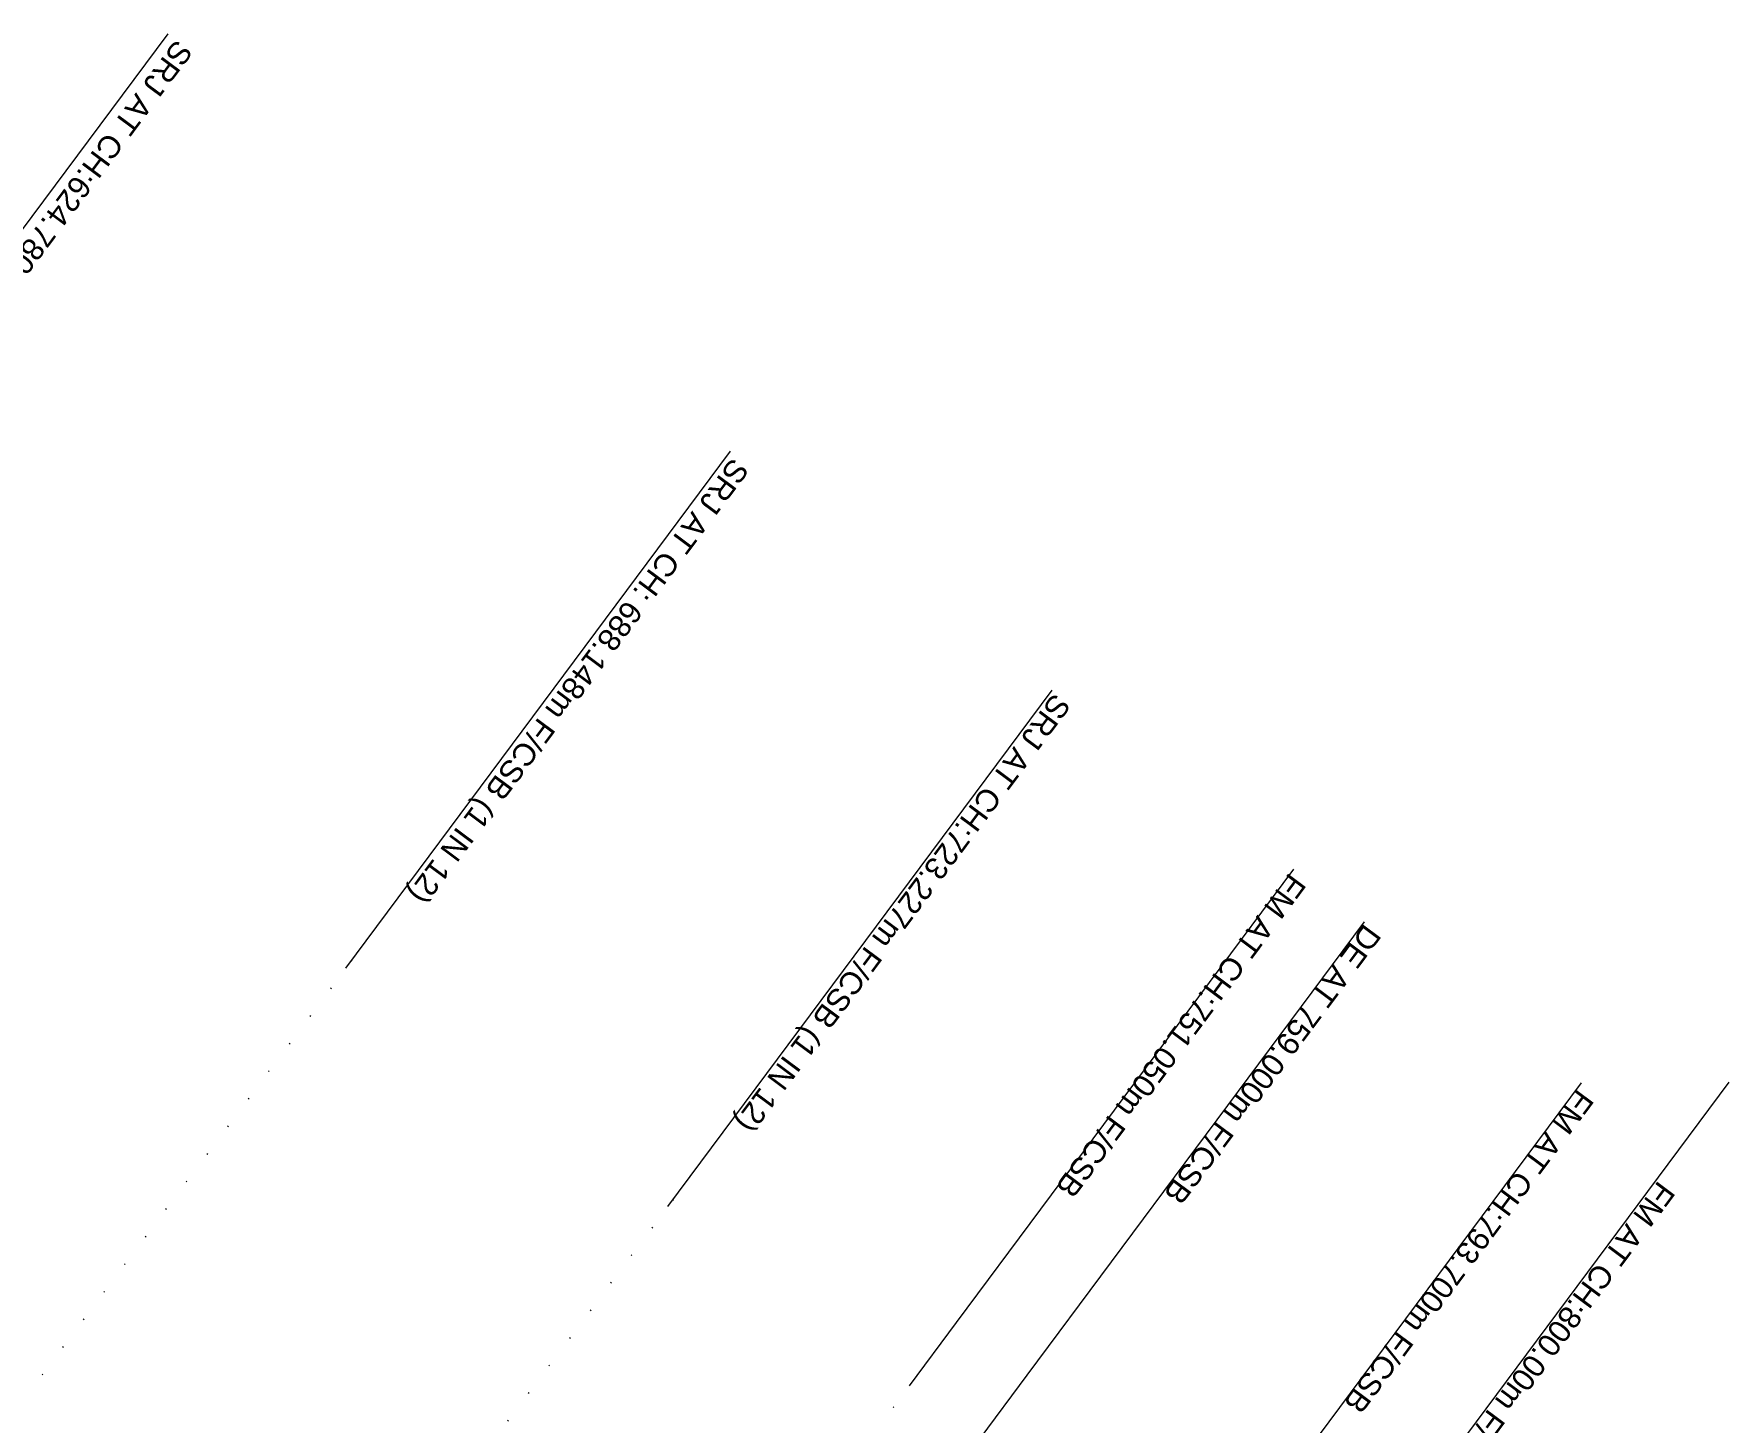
# Model space of a CAD drawing. Header units: metres. Extents: x 643874 to 646664, y 3378445 to 3380508.
# Drawn here: x 646071.5 to 646224.2, y 3378965.6 to 3379090.6 of the extents above; entities that cross this region are included whole.
import ezdxf

# ---------------------------------------------------------------- set-up
doc = ezdxf.new("R2010")
doc.units = ezdxf.units.M
doc.header["$MEASUREMENT"] = 0
doc.linetypes.add('ACAD_ISO07W100', pattern=[3, 0, -3])
doc.layers.add('DOTED LINE', color=7, linetype='ACAD_ISO07W100', lineweight=18)
doc.layers.add("SARAI BANJARA STN SRJ's", color=251, linetype='Continuous', lineweight=0)
doc.styles.add('Style-Arial', font='arial.ttf')

msp = doc.modelspace()

# ---------------------------------------------------------------- linework, layer by layer
at = {"layer": 'DOTED LINE', "linetype": 'ACAD_ISO07W100', "lineweight": 18}
for p, q in [((646100.1598, 3379007.1514), (646025.308, 3378906.9367)), ((646129.1098, 3378985.6118), (646054.2849, 3378885.4333)), ((646150.841, 3378969.4432), (646066.0097, 3378855.0638))]:
    msp.add_line(p, q, dxfattribs=at)
at = {"layer": "SARAI BANJARA STN SRJ's", "color": 0, "lineweight": 20, "flags": 128}
for points in [[(646048.9707, 3379044.0555), (646083.6192, 3379090.5906)], [(646099.6406, 3379006.4626), (646134.2828, 3379053.0024)], [(646128.6336, 3378984.9808), (646163.2606, 3379031.5001)], [(646150.3919, 3378968.8397), (646154.6231, 3378974.5407), (646154.6231, 3378974.5407), (646185.0064, 3379015.3683)], [(646156.7787, 3378964.1028), (646161.0099, 3378969.8037), (646161.0094, 3378969.803), (646191.3928, 3379010.6306)], [(646176.3061, 3378949.6123), (646210.9239, 3378996.1383)], [(646189.6021, 3378949.6532), (646224.2199, 3378996.1793)]]:
    msp.add_lwpolyline(points, dxfattribs=at)

# ---------------------------------------------------------------- texts
at = {"layer": "SARAI BANJARA STN SRJ's", "color": 0, "lineweight": 13, "char_height": 2, "width": 52.692121, "attachment_point": 4, "rotation": 233.301951, "line_spacing_factor": 0.648, "style": 'Style-Arial'}
for s, insert in [('\\A1;\\pxsm1;SRJ AT CH:624.780m F/CSB {\\A0;(1 IN 12)}', (646084.9229, 3379089.7799)), ('\\A1;\\pxsm1;SRJ AT CH: 688.148m F/CSB {\\A0;(1 IN 12)}', (646135.0197, 3379052.115)), ('\\A1;\\pxsm1;SRJ AT CH:723.227m F/CSB {\\A0;(1 IN 12)}', (646164.0001, 3379030.9134)), ('\\A1;\\pxsm1;FM AT CH:751.050m F/CSB', (646185.4213, 3379014.5508)), ('\\A1;\\pxsm1;DE AT 759.000m F/CSB', (646192.1872, 3379009.9696)), ('\\A1;\\pxsm1;FM AT CH:793.700m F/CSB', (646211.3434, 3378995.1229)), ('\\A1;\\pxsm1;FM AT CH:800.00m F/CSB', (646218.6654, 3378986.8141))]:
    msp.add_mtext(s, dxfattribs=dict(at, insert=insert))

doc.saveas('drawing.dxf')
